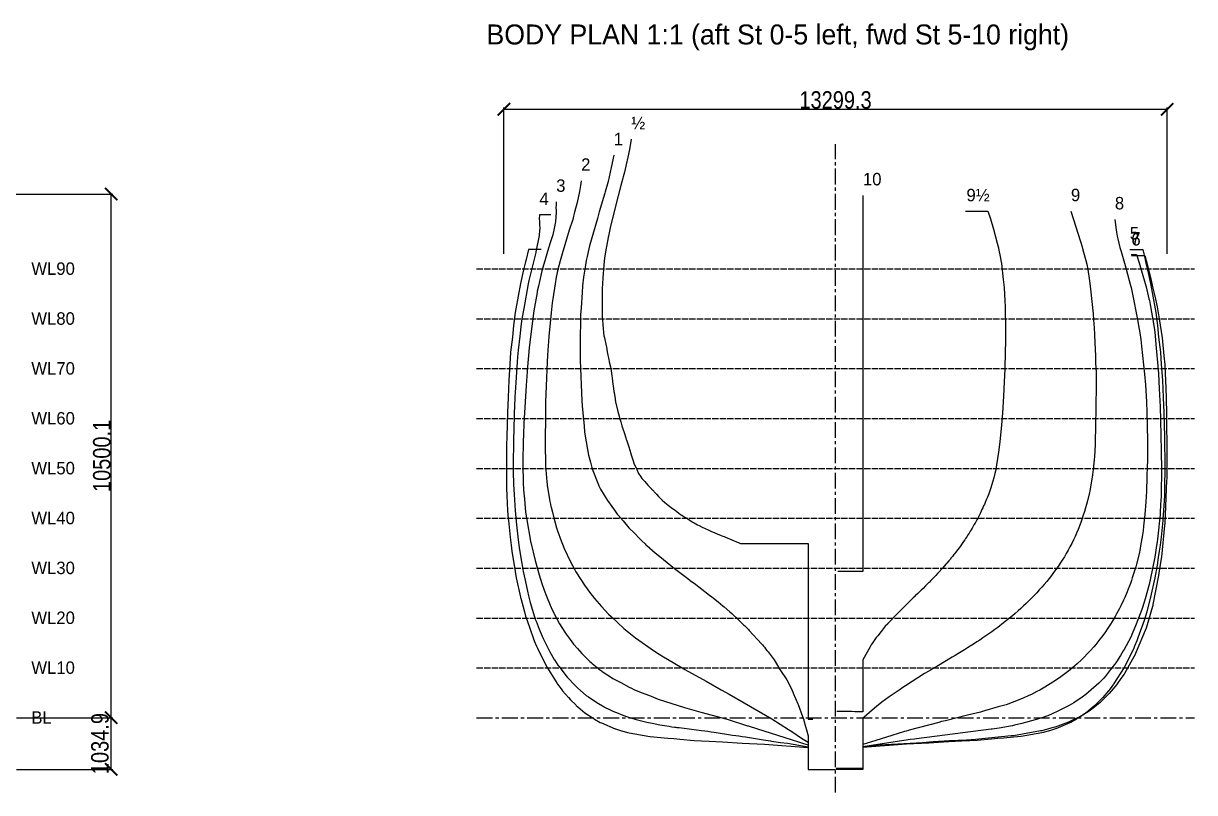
# Model space of a CAD drawing. Header units: millimetres. Extents: x -20 to 697, y -482 to 154.
# Drawn here: x 457.1 to 692, y -15 to 139.2 of the extents above; entities that cross this region are included whole.
import ezdxf

# ---------------------------------------------------------------- set-up
doc = ezdxf.new("R2010")
doc.units = ezdxf.units.MM
doc.linetypes.add('CENTER', pattern=[5.08, 3.175, -0.635, 0.635, -0.635])
doc.linetypes.add('DASHED', pattern=[1.524, 1.27, -0.254])
for name, color, linetype in [('CENTER', 1, 'CENTER'), ('DIM', 2, 'CONTINUOUS'), ('STATIONS', 3, 'CONTINUOUS'), ('TEXT', 2, 'CONTINUOUS'), ('WATERLINES', 5, 'DASHED')]:
    doc.layers.add(name, color=color, linetype=linetype)
doc.styles.add('OpenSansCondensed-Light', font='OpenSansCondensed-Light.ttf')
doc.dimstyles.new('EZDXF', dxfattribs={"dimtxt": 3.5, "dimasz": 2.5, "dimexe": 0.375, "dimexo": 1, "dimgap": 0.1, "dimtad": 1, "dimdec": 1, "dimlfac": 100, "dimzin": 12, "dimdsep": 46, "dimtxsty": 'OpenSansCondensed-Light', "dimblk": 'ARCHTICK', "dimcen": 2.5, "dimazin": 3, "dimtfac": 0.5, "dimtmove": 2, "dimatfit": 3})

# ---------------------------------------------------------------- blocks, each defined once
blk = doc.blocks.new('_ARCHTICK')
at = {"color": 0, "linetype": 'BYBLOCK', "const_width": 0.15}
blk.add_lwpolyline([(-0.5, -0.5), (0.5, 0.5)], dxfattribs=at)

msp = doc.modelspace()

# ---------------------------------------------------------------- linework, layer by layer
at = {"layer": 'CENTER'}
for points in [[(620, -15), (620, 115)], [(548, 0), (692, 0)]]:
    msp.add_lwpolyline(points, dxfattribs=at)
at = {"layer": 'STATIONS'}
for points in [[(579.0426, 115.9875), (578.6543, 113.9378), (578.3532, 112.3747), (578.0297, 110.9159), (577.9497, 110.5801), (577.6517, 109.3755), (577.4238, 108.4463), (577.3503, 108.1568), (576.9677, 106.6909), (576.4305, 104.6139), (575.6598, 101.7581), (575.3839, 100.6511), (574.877, 98.5763), (574.4405, 96.5893), (574.3888, 96.3428), (574.3792, 96.2974), (574.0489, 94.4835), (573.9989, 94.1722), (573.6757, 92.2339), (573.5097, 90.7361), (573.3032, 88.2073), (573.2539, 86.9865), (573.2119, 86.0456), (573.1945, 85.0585), (573.1786, 84.0675), (573.1679, 83.2349), (573.2129, 80.4034), (573.236, 79.8837), (573.3537, 78.7801), (573.5654, 76.5057), (573.5736, 76.4743), (573.5811, 76.4394), (574.0907, 74.2853), (574.2225, 73.3822), (574.5371, 71.7506), (574.5811, 71.5215), (574.6107, 71.3954), (574.8518, 70.3292), (574.9719, 69.5579), (575.1548, 68.5272), (575.204, 68.1261), (575.2672, 67.4467), (575.393, 66.4572), (575.526, 65.4913), (575.548, 65.392), (575.5904, 65.1942), (575.7829, 63.9662), (575.8376, 63.6471), (575.8497, 63.5745), (575.8924, 63.3712), (576.267, 61.6875), (576.453, 60.9674), (576.5833, 60.4871), (576.6984, 60.0703), (576.9093, 59.3355), (577.0672, 58.8287), (577.1145, 58.6693), (577.1741, 58.4747), (577.2148, 58.3455), (577.7195, 56.8132), (577.857, 56.355), (577.9207, 56.1428), (578.0333, 55.7905), (578.0468, 55.7495), (578.5381, 54.3061), (578.9224, 53.0103), (578.9625, 52.9048), (579.0879, 52.503), (579.4234, 51.4917), (579.5601, 51.0347), (580.1291, 49.7896), (580.5043, 48.9805), (580.9322, 48.3214), (581.1426, 47.9923), (581.73, 47.3444), (582.3368, 46.6409), (582.7233, 46.2789), (582.826, 46.1629), (582.8857, 46.0914), (583.0993, 45.8885), (583.1229, 45.8596), (583.3052, 45.6746), (583.4055, 45.5583), (583.5448, 45.4103), (583.6569, 45.2843), (584.028, 44.8784), (584.0541, 44.85), (584.0733, 44.8286), (584.0863, 44.8147), (584.5182, 44.3775), (585.1044, 43.7825), (585.2466, 43.6489), (585.7698, 43.1663), (586.1137, 42.865), (586.4192, 42.609), (587.0137, 42.131), (587.1098, 42.061), (587.8387, 41.5979), (588.5918, 41.0325), (588.927, 40.7636), (589.0637, 40.674), (589.3625, 40.482), (589.5488, 40.3651), (589.7573, 40.2324), (590.3739, 39.8807), (591.0301, 39.4379), (591.3901, 39.2119), (591.6792, 39.0491), (592.3365, 38.6859), (592.631, 38.5351), (593.2278, 38.2456), (594.4785, 37.6534), (594.9639, 37.4418), (597.0911, 36.5502), (597.3933, 36.4265), (597.6684, 36.3176), (597.9229, 36.2165), (600.4927, 35.1592), (600.5307, 35.1434), (600.92, 34.9664), (602.2138, 34.9621), (603.3882, 34.9595), (604.1713, 34.9529), (606.7231, 34.9529), (608.0205, 34.9497), (609.1399, 34.9411), (610.5492, 34.9409), (613.9271, 34.9622), (614.2303, 34.9587), (614.2828, 34.9589), (614.3669, 34.9602), (614.4081, 34.9588), (614.5, 34.9574), (614.5, 27.2228), (614.5, 21.8418), (614.5, 21.668), (614.5, 20.7808), (614.5, 17.5093), (614.5, 17.126), (614.5, 16.9401), (614.5, 16.5307), (614.5, 16.3538), (614.5, 16.1039), (614.5, 15.8302), (614.5, 15.678), (614.5, 15.5277), (614.5, 15.3108), (614.5, 15.0984), (614.5, 9.5033), (614.5, 9.2256), (614.5, 8.9592), (614.5, 8.6197), (614.5, 7.8648), (614.5, 7.8494), (614.5, 7.8203), (614.5, 1.5566), (614.5, 1.3963), (614.5, -0.3059), (614.6503, -0.3027), (614.7254, -0.3027), (614.8006, -0.3027), (614.8757, -0.3027), (614.9509, -0.3027), (615.026, -0.3027), (615.1012, -0.3027), (615.1763, -0.3027), (615.2515, -0.3027), (615.3266, -0.3027), (615.4017, -0.3027), (615.4769, -0.3027)], [(575.5347, 112.798), (575.0174, 110.3194), (574.3694, 107.5452), (574.2524, 107.0812), (573.8008, 105.4429), (573.733, 105.195), (573.4785, 104.3247), (572.6245, 101.4166), (572.2596, 100.1335), (570.6864, 94.6253), (570.5246, 93.9871), (570.193, 92.4601), (570.0133, 91.7069), (569.8509, 90.7616), (569.4734, 88.3226), (569.2707, 86.6324), (569.1849, 85.2704), (568.9711, 82.1675), (568.8687, 80.7536), (568.8368, 80.0603), (568.7887, 75.6172), (568.7593, 72.5094), (568.7627, 72.2861), (568.7882, 71.6644), (569.1073, 63.5428), (569.1746, 62.5145), (569.5797, 58.4533), (569.6872, 57.3177), (569.8226, 56.4852), (570.4773, 52.6651), (570.8513, 51.2304), (571.1958, 49.9067), (572.4473, 46.7114), (572.5408, 46.4771), (572.5813, 46.3969), (572.8821, 45.8165), (573.5928, 44.6507), (574.2345, 43.5741), (575.1481, 42.3256), (575.6694, 41.6116), (576.2069, 40.8482), (576.3824, 40.6471), (577.4237, 39.4566), (578.5526, 38.1127), (579.6562, 36.982), (580.6813, 35.9659), (581.1842, 35.4473), (581.8113, 34.8606), (581.987, 34.6976), (582.1574, 34.5488), (583.8467, 33.0708), (584.7603, 32.3134), (587.7108, 29.9522), (590.3758, 27.9057), (590.875, 27.5265), (591.3249, 27.1849), (591.6209, 26.9579), (594.7196, 24.5955), (595.1728, 24.2444), (596.4884, 23.2107), (597.3843, 22.4667), (597.6457, 22.2492), (598.8147, 21.2209), (599.2118, 20.8825), (600.5261, 19.6453), (600.5596, 19.6139), (601.5593, 18.653), (601.7163, 18.4951), (602.4252, 17.8176), (602.5715, 17.6693), (602.7104, 17.525), (605.1354, 14.825), (605.3441, 14.6017), (605.5437, 14.3823), (605.7385, 14.1599), (605.9839, 13.8404), (606.2239, 13.5176), (606.4595, 13.1886), (607.6854, 11.5848), (608.1002, 10.967), (608.858, 9.6725), (610.2042, 7.6171), (611.0865, 5.9255), (611.4813, 5.0293), (611.5108, 4.9442), (612.4523, 2.8107), (612.5086, 2.6364), (613.3756, 0.2251), (613.6087, -0.4139), (613.6473, -0.5361), (613.9936, -1.731), (614.1743, -2.4141), (614.5, -3.6277), (614.5, -4.2212), (614.5, -4.9638), (614.5, -5.554), (614.5, -6.4125), (614.5, -7.2329), (614.5, -7.9376), (614.5, -8.6296), (614.5, -8.8371), (614.5, -9.0061), (614.5, -9.258), (614.5, -9.5548), (614.5, -9.7005), (614.5, -10.3443), (614.5282, -10.3443), (614.5372, -10.3443), (614.5546, -10.3442), (614.6027, -10.3442), (614.7075, -10.3442), (614.7963, -10.3442), (614.9151, -10.3442), (615.1527, -10.3442), (615.3302, -10.3442), (615.5077, -10.3442), (615.7453, -10.3442), (615.9228, -10.3442), (616.1604, -10.3442), (616.398, -10.3442), (616.5755, -10.3442), (616.753, -10.3442), (616.9906, -10.3442), (617.2281, -10.3442), (617.4057, -10.3442), (617.5832, -10.3442), (617.8208, -10.3442), (618.0583, -10.3442), (618.2358, -10.3442), (618.4134, -10.3442), (618.6509, -10.3442), (618.8285, -10.3442), (619.066, -10.3442), (619.2436, -10.3442), (619.4811, -10.3442), (619.6586, -10.3442), (619.8962, -10.3442)], [(568.9765, 107.6645), (568.8425, 106.7091), (568.6288, 105.5239), (568.1841, 103.304), (567.678, 101.3467), (567.479, 100.577), (567.2827, 99.8948), (566.6077, 97.7329), (565.1746, 93.0038), (564.8085, 91.5989), (564.2678, 89.6032), (564.1212, 88.9089), (563.9997, 88.3393), (563.7614, 87.0068), (563.3113, 83.9966), (563.1994, 83.1637), (562.9589, 81.1878), (562.5205, 76.417), (562.2632, 72.6833), (562.0961, 69.8018), (562.0106, 68.0625), (561.8413, 63.3537), (561.8148, 62.4662), (561.8088, 61.8826), (561.8026, 61.2943), (561.7427, 54.8135), (561.8563, 50.8373), (561.8669, 50.4932), (562.1332, 47.3144), (562.1744, 46.8202), (562.178, 46.794), (562.1988, 46.6658), (562.6501, 43.7891), (562.7269, 43.372), (562.8367, 42.8454), (562.9372, 42.3637), (562.9731, 42.1911), (563.2129, 41.2167), (563.5649, 39.7915), (564.0696, 38.1089), (564.3268, 37.2876), (564.4552, 36.9398), (564.7831, 35.986), (565.5975, 33.9469), (566.8763, 31.2417), (567.6262, 29.7973), (567.9449, 29.2415), (569.8129, 26.3568), (570.0315, 26.0226), (570.4548, 25.4578), (571.6877, 23.878), (573.0792, 22.3255), (574.4761, 20.7444), (574.9744, 20.2768), (577.5359, 17.9071), (578.892, 16.8135), (579.9136, 15.9991), (583.7007, 13.381), (584.601, 12.766), (585.5268, 12.2053), (587.4084, 11.0894), (589.5943, 9.7814), (589.7497, 9.6911), (594.0221, 7.3452), (597.078, 5.6059), (597.0938, 5.5975), (598.6585, 4.7442), (601.6664, 3.0126), (607.2049, -0.2176), (610.5732, -2.355), (611.2106, -2.7432), (613.1431, -4.0709), (614.5, -4.8652), (614.5, -6.1403), (614.5, -6.916), (614.5, -10.3442), (614.65, -10.3441), (614.6978, -10.3441), (614.7075, -10.3441), (614.8847, -10.3441), (614.9151, -10.3441), (614.976, -10.3441), (615.3302, -10.3441), (615.6844, -10.3441), (615.7453, -10.3441), (616.0995, -10.3441), (616.1604, -10.3441), (616.2213, -10.3441), (616.5755, -10.3441), (616.6364, -10.3441), (616.9906, -10.3441), (617.3448, -10.3441), (617.4057, -10.3441), (617.7599, -10.3441), (617.8208, -10.3441), (617.8816, -10.3441), (618.2358, -10.3441), (618.5901, -10.3441), (618.6509, -10.3441), (619.0052, -10.3441), (619.066, -10.3441), (619.4202, -10.3441), (619.4811, -10.3441), (619.542, -10.3441), (619.8962, -10.3441)], [(563.9757, 103.4508), (563.9447, 102.7947), (563.9364, 102.3235), (563.9831, 101.7116), (564.0009, 101.3667), (563.833, 99.4659), (563.8027, 99.1439), (563.6518, 98.4045), (563.2885, 96.8224), (562.7906, 95.25), (562.2419, 93.4994), (561.8258, 92.0968), (561.0953, 89.6208), (560.4039, 86.5141), (560.1918, 85.5634), (560.1438, 85.2862), (559.5171, 81.6039), (558.9926, 77.4267), (558.5821, 74.1508), (558.2526, 70.3397), (557.9394, 66.6276), (557.7607, 63.3207), (557.5149, 59.0242), (557.4178, 56.8813), (557.3804, 55.3342), (557.2823, 51.4447), (557.2808, 50.7389), (557.3545, 47.1607), (557.4224, 45.7312), (557.6168, 43.8037), (557.8535, 41.2315), (558.064, 39.6824), (558.8397, 35.3866), (558.858, 35.2865), (558.8748, 35.2081), (558.8836, 35.1727), (559.7534, 31.5524), (560.5967, 28.629), (560.8208, 27.8175), (561.1225, 26.9004), (561.589, 25.5575), (562.021, 24.3781), (562.138, 24.0607), (563.1371, 21.8016), (563.4792, 21.0222), (563.5088, 20.9586), (563.56, 20.8601), (564.6415, 18.8605), (565.7153, 17.1342), (565.9625, 16.7619), (566.3659, 16.2291), (566.7575, 15.6953), (567.0958, 15.2264), (567.449, 14.7577), (568.2285, 13.8554), (569.1002, 12.8655), (570.0531, 11.9487), (570.7143, 11.2965), (570.9857, 11.0622), (571.1224, 10.9473), (571.6117, 10.5133), (571.7731, 10.38), (571.935, 10.2487), (572.0967, 10.1198), (572.2582, 9.9933), (572.3137, 9.9497), (572.475, 9.8255), (572.636, 9.7035), (572.6733, 9.6751), (572.8342, 9.5551), (572.8717, 9.5272), (573.0327, 9.4091), (573.0702, 9.3818), (573.1079, 9.355), (573.1455, 9.3288), (573.1831, 9.3032), (575.2878, 7.9143), (575.304, 7.9035), (575.3203, 7.8929), (575.4861, 7.7957), (576.9276, 7.0404), (578.6463, 6.1314), (579.0482, 5.9205), (579.5665, 5.6931), (580.6761, 5.2089), (582.9959, 4.3056), (584.4432, 3.7592), (585.7242, 3.3437), (589.7401, 2.0682), (592.9881, 1.119), (598.2444, -0.3073), (602.3673, -1.5863), (602.4964, -1.626), (602.6804, -1.6873), (611.2931, -4.4293), (612.5444, -4.8126), (613.5951, -5.1423), (614.5, -5.4004), (614.5, -5.8908), (614.5, -6.8886), (614.5, -10.3441), (614.6252, -10.3441), (614.6815, -10.3441), (614.7075, -10.3441), (614.7654, -10.3441), (614.9151, -10.3441), (615.0309, -10.3441), (615.3302, -10.3441), (615.446, -10.3441), (615.7453, -10.3441), (615.8611, -10.3441), (616.1604, -10.3441), (616.4597, -10.3441), (616.5755, -10.3441), (616.6913, -10.3441), (616.9906, -10.3441), (617.1064, -10.3441), (617.4057, -10.3441), (617.5215, -10.3441), (617.8208, -10.3441), (618.12, -10.3441), (618.2358, -10.3441), (618.5351, -10.3441), (618.6509, -10.3441), (618.7667, -10.3441), (619.066, -10.3441), (619.1818, -10.3441), (619.4811, -10.3441), (619.7804, -10.3441), (619.8962, -10.3441)], [(625.5, 104.7437), (625.5, 104.5741), (625.5, 101.2349), (625.5, 96.3361), (625.5, 67.0017), (625.5, 62.3324), (625.5, 59.425), (625.5, 57.0191), (625.5, 54.9865), (625.5, 52.5923), (625.5, 50.1072), (625.5, 48.2591), (625.5, 47.4382), (625.5, 45.9722), (625.5, 45.4), (625.5, 44.6133), (625.5, 43.229), (625.5, 42.0073), (625.5, 40.9072), (625.5, 39.6998), (625.5, 38.9987), (625.5, 38.1123), (625.5, 37.0923), (625.5, 36.6551), (625.5, 35.2309), (625.5, 34.5846), (625.5, 33.4682), (625.5, 33.0135), (625.5, 30.6325), (625.5, 30.4735), (625.5, 29.3026), (625.2442, 29.3025), (624.7327, 29.3025), (624.125, 29.3085), (623.5622, 29.3085), (623.2083, 29.3085), (622.6455, 29.3085), (622.2917, 29.3085), (621.9378, 29.3085), (621.375, 29.3085), (621.0212, 29.3085), (620.4583, 29.3085)], [(667.2071, 101.567), (669.1408, 95.4847), (669.469, 94.429), (669.555, 94.1002), (670.3695, 90.9324), (670.5695, 89.8615), (670.7293, 88.9588), (670.795, 88.5719), (670.9512, 87.5909), (671.1457, 85.9164), (671.6502, 81.0097), (671.7422, 79.7839), (671.8476, 78.1736), (671.9229, 76.8676), (672.0049, 75.1811), (672.1354, 72.5343), (672.1613, 71.1642), (672.2349, 69.2389), (672.2349, 69.0938), (672.2564, 68.3521), (672.2567, 66.9937), (672.2684, 66.2643), (672.2296, 62.6456), (672.159, 57.9734), (672.0838, 55.8178), (672.0323, 54.737), (671.9146, 52.3585), (671.8554, 51.7353), (671.6484, 49.7998), (671.5324, 48.7297), (670.9911, 45.4452), (670.9393, 45.1836), (670.5022, 43.5087), (670.3179, 42.788), (670.1126, 42.0625), (669.902, 41.3393), (669.677, 40.623), (669.1635, 39.1687), (668.6394, 37.7446), (668.3358, 37.0278), (668.0369, 36.335), (667.7129, 35.6569), (667.3786, 34.952), (667.0133, 34.2599), (666.6641, 33.5965), (666.2687, 32.92), (665.8931, 32.2704), (665.4712, 31.6136), (665.0707, 30.9798), (664.6266, 30.3441), (664.2033, 29.7271), (663.7399, 29.1115), (663.2963, 28.5117), (662.8144, 27.9136), (662.3508, 27.3287), (661.8521, 26.7491), (661.3704, 26.1801), (660.8566, 25.6185), (660.3575, 25.0643), (659.842, 24.5246), (659.3155, 23.9821), (658.7761, 23.4565), (658.2453, 22.9304), (657.696, 22.4233), (657.1508, 21.911), (656.5919, 21.421), (656.032, 20.9206), (655.4653, 20.4484), (654.8915, 19.9598), (653.701, 19.014), (652.5507, 18.1229), (651.9667, 17.7017), (651.3521, 17.2446), (650.7655, 16.8408), (650.139, 16.3941), (649.5519, 16.0073), (648.9147, 15.5702), (648.3293, 15.1994), (647.6836, 14.7712), (647.0291, 14.3491), (646.4475, 13.9927), (645.8695, 13.6483), (645.2092, 13.232), (644.5434, 12.8192), (643.9723, 12.4862), (643.4068, 12.1615), (642.7371, 11.7505), (642.1803, 11.4335), (641.5079, 11.0226), (640.9603, 10.7114), (640.2855, 10.298), (639.7485, 9.9915), (639.0717, 9.5735), (638.5457, 9.2706), (637.8666, 8.8459), (634.0607, 6.4278), (633.4972, 6.0618), (632.9717, 5.6926), (631.3703, 4.6151), (630.774, 4.2042), (629.3121, 3.1235), (628.1901, 2.2472), (627.3461, 1.5495), (625.7359, 0.1193), (625.5, -0.1036), (625.5, -0.6146), (625.5, -1.4131), (625.5, -6.5588), (625.5, -8.1159), (625.5, -10.1892), (623.7483, -10.1815), (623.398, -10.1815), (623.0477, -10.1815), (622.6973, -10.1815), (622.347, -10.1815), (621.9967, -10.1815), (621.3491, -10.1811), (620.995, -10.1811), (620.934, -10.1811), (620.5799, -10.1811), (620.5189, -10.1811), (620.1648, -10.1811), (620.1038, -10.1811)], [(646.0667, 101.5479), (646.2521, 101.5481), (648.3695, 101.547), (649.2675, 101.547), (649.9519, 101.545), (650.5428, 101.5467), (651.0417, 100.0242), (651.6826, 97.9935), (652.4215, 95.1411), (652.6608, 94.2251), (652.7619, 93.7773), (653.0261, 92.4913), (653.2393, 91.3446), (653.2608, 91.2212), (653.2819, 91.0548), (653.6282, 87.8982), (653.8049, 86.2487), (653.8253, 85.8572), (653.8677, 85.2666), (653.9696, 83.327), (653.9945, 82.6473), (654.0084, 82.1831), (654.0264, 81.6221), (654.0436, 80.9043), (654.0631, 79.4561), (654.0568, 78.8024), (654.0777, 77.8561), (654.0617, 74.7646), (654.0447, 74.0088), (654.0218, 72.6271), (653.962, 70.6983), (653.9406, 69.9094), (653.8347, 67.3678), (653.7021, 64.4549), (653.4769, 61.0377), (653.298, 58.759), (652.9613, 55.2988), (652.6665, 53.2194), (652.3038, 50.7392), (652.2084, 50.2282), (652.1157, 49.8016), (652.0494, 49.4733), (651.9462, 48.9992), (651.7247, 48.1076), (651.532, 47.4051), (651.291, 46.5772), (651.1214, 46.0801), (650.9935, 45.6844), (650.8601, 45.2974), (650.721, 44.9175), (650.5861, 44.5715), (650.4423, 44.1994), (650.2933, 43.832), (650.1528, 43.5048), (649.9996, 43.1423), (649.8406, 42.7793), (649.696, 42.4672), (649.5322, 42.1044), (649.362, 41.7387), (649.2136, 41.4385), (649.0382, 41.0727), (648.8561, 40.7041), (648.7046, 40.416), (648.5173, 40.0477), (648.323, 39.6769), (648.1692, 39.4011), (647.9693, 39.0309), (647.7624, 38.6588), (647.607, 38.3959), (647.3945, 38.0249), (647.1746, 37.6526), (647.0183, 37.403), (646.7926, 37.0325), (646.6174, 36.7691), (646.308, 36.2783), (646.0678, 35.9102), (645.9123, 35.6893), (645.6671, 35.3236), (645.4147, 34.9573), (645.2423, 34.7126), (645.1082, 34.531), (644.8456, 34.166), (644.4842, 33.6779), (644.3229, 33.4698), (644.0464, 33.1066), (643.8578, 32.8636), (643.7334, 32.7101), (643.4467, 32.3474), (643.1526, 31.9833), (643.0199, 31.8261), (642.7215, 31.4643), (642.3111, 30.9783), (642.1338, 30.778), (641.5036, 30.055), (641.3284, 29.8676), (640.7903, 29.2701), (640.4567, 28.9082), (640.1151, 28.5437), (640.0209, 28.447), (639.6771, 28.0857), (639.5801, 27.9894), (639.1196, 27.5132), (638.7639, 27.151), (638.6986, 27.0878), (638.4615, 26.8488), (638.1005, 26.4881), (638.031, 26.4224), (637.544, 25.9408), (637.1717, 25.5761), (637.1306, 25.5378), (636.8819, 25.2953), (636.5046, 24.929), (635.9927, 24.4343), (635.966, 24.4097), (635.5835, 24.0406), (635.3244, 23.7908), (635.3149, 23.7821), (634.9272, 23.4078), (634.8091, 23.2937), (634.5397, 23.0334), (634.162, 22.6674), (632.5844, 21.0458), (630.4662, 18.8733), (630.4598, 18.8672), (630.4537, 18.8612), (630.4477, 18.8552), (630.3925, 18.7937), (629.983, 18.331), (629.1434, 17.3223), (628.4506, 16.4406), (628.1704, 16.0942), (627.6046, 15.2819), (627.1495, 14.6278), (626.9418, 14.2448), (625.5, 11.641), (625.5, 10.329), (625.5, 9.3368), (625.5, 6.7058), (625.5, 5.5631), (625.5, 4.3522), (625.5, 1.2151), (624.5174, 1.2193), (623.8623, 1.2193), (623.2083, 1.2269), (623.0244, 1.2269), (622.2917, 1.2269), (622.1077, 1.2269), (621.375, 1.2269), (620.6423, 1.2269), (620.4583, 1.2269), (620.2744, 1.2269)], [(562.9363, 100.8087), (560.7965, 100.8087), (560.6118, 100.8089), (560.588, 100.0286), (560.6132, 99.4671), (560.6446, 99.1274), (560.6541, 98.8151), (560.6734, 98.186), (560.6208, 97.5371), (560.5674, 96.8725), (560.5483, 96.7151), (559.9293, 93.429), (559.92, 93.3815), (559.893, 93.2719), (558.5036, 87.6696), (558.3619, 87.0294), (557.4876, 82.0696), (557.1175, 79.9968), (556.98, 79.0106), (556.6902, 76.4832), (556.3579, 73.6972), (556.2361, 72.3636), (556.1437, 71.2867), (555.752, 65.1871), (555.7058, 64.41), (555.669, 63.7082), (555.6496, 63.011), (555.4094, 55.6169), (555.3956, 55.0097), (555.3725, 51.2191), (555.3665, 50.0083), (555.3821, 49.0867), (555.4182, 47.0471), (555.4242, 46.9195), (555.431, 46.7909), (555.5558, 44.7906), (555.7212, 41.5868), (556.0045, 38.7019), (556.268, 36.2485), (556.5802, 34.079), (557.0825, 30.897), (557.3699, 29.3012), (557.7465, 27.5592), (558.2062, 25.3722), (558.4322, 24.4587), (558.7886, 23.1127), (559.6394, 20.2565), (559.6865, 20.1028), (559.735, 19.9497), (559.7848, 19.7975), (559.9298, 19.3854), (560.5655, 17.7693), (561.3345, 15.8706), (562.6981, 13.2098), (562.958, 12.7177), (563.2737, 12.181), (563.6018, 11.6484), (563.6192, 11.6212), (563.9591, 11.0944), (563.976, 11.069), (564.328, 10.5482), (564.3443, 10.5245), (564.3608, 10.5012), (564.4329, 10.4054), (564.4966, 10.3246), (566.1693, 8.1578), (566.4485, 7.8395), (567.4895, 6.7659), (568.2774, 5.9704), (568.8269, 5.4871), (570.018, 4.4921), (570.4612, 4.1745), (572.1275, 3.046), (573.5705, 2.1942), (573.6969, 2.1282), (574.214, 1.8603), (574.2771, 1.8293), (574.8001, 1.5745), (575.3268, 1.3333), (575.855, 1.1061), (576.3838, 0.8926), (577.0276, 0.6406), (577.5548, 0.4407), (578.0831, 0.2527), (579.9932, -0.3236), (582.1843, -0.8796), (583.2361, -1.1145), (584.7586, -1.3896), (586.6057, -1.7064), (587.1467, -1.7916), (587.6904, -1.8735), (587.8473, -1.8931), (588.0025, -1.9118), (588.1567, -1.93), (588.3094, -1.9478), (588.6106, -1.9837), (593.1395, -2.5606), (593.7792, -2.64), (594.4155, -2.721), (595.0427, -2.8028), (595.6401, -2.8824), (599.3624, -3.475), (599.9995, -3.5616), (600.6366, -3.6498), (601.2871, -3.7411), (601.9427, -3.8346), (605.1248, -4.3549), (605.5797, -4.4206), (606.0373, -4.4875), (606.4947, -4.555), (606.9517, -4.6231), (607.1711, -4.6602), (608.975, -4.9393), (610.3632, -5.115), (614.5, -5.813), (614.5, -8.484), (614.5, -9.0619), (614.5, -9.3809), (614.5, -9.5522), (614.5, -9.7471), (614.5, -10.3436), (614.5173, -10.3441), (614.5209, -10.3441), (614.5265, -10.3441), (614.536, -10.3441), (614.5563, -10.3441), (614.6287, -10.3441), (614.7573, -10.3441), (615.0146, -10.3441), (615.272, -10.3441), (615.5293, -10.3441), (615.7866, -10.3441), (616.0439, -10.3441), (616.3012, -10.3441), (616.5585, -10.3441), (616.8159, -10.3441), (617.0732, -10.3441), (617.3305, -10.3441), (617.5878, -10.3441), (617.8451, -10.3441)], [(676.0206, 99.9262), (676.2952, 97.8344), (676.3665, 97.3808), (676.5055, 96.5842), (676.6275, 96.0094), (677.0388, 94.3192), (677.2621, 93.4577), (678.2059, 90.2195), (678.2884, 89.9382), (679.146, 86.6886), (679.2524, 86.276), (679.3245, 85.9465), (679.7167, 84.2561), (680.4412, 80.5163), (680.9972, 77.1918), (681.1959, 75.8683), (681.3645, 74.476), (681.9661, 68.868), (682.1389, 66.7269), (682.3455, 63.3294), (682.4188, 61.2012), (682.5439, 55.67), (682.5493, 53.2964), (682.5292, 51.4643), (682.5001, 50.4657), (682.4327, 48.2833), (682.3258, 45.4104), (682.2054, 43.281), (682.0249, 40.7442), (681.7844, 38.4277), (681.6692, 37.4988), (681.5474, 36.6568), (681.156, 34.4384), (681.0765, 33.9184), (680.8624, 32.8671), (680.3586, 30.8209), (680.2178, 30.2836), (679.499, 28.0341), (679.3323, 27.4898), (679.1408, 26.948), (678.6948, 25.7886), (678.4779, 25.2485), (677.9872, 24.1134), (677.7446, 23.5762), (677.2086, 22.4664), (676.9402, 21.9343), (676.3599, 20.8532), (676.0659, 20.3278), (675.4409, 19.2758), (675.1203, 18.758), (674.4499, 17.737), (674.1034, 17.2297), (673.3885, 16.2436), (673.0152, 15.7475), (672.1676, 14.6939), (671.7669, 14.2115), (671.0481, 13.4035), (670.6203, 12.9376), (669.7732, 12.0717), (669.3206, 11.6255), (668.4364, 10.8067), (667.9589, 10.3811), (667.0394, 9.6087), (666.5407, 9.207), (665.1552, 8.1727), (664.1016, 7.4462), (662.5376, 6.4379), (661.9872, 6.1166), (660.9385, 5.5233), (660.3796, 5.2346), (659.3048, 4.6882), (658.7441, 4.4331), (657.6386, 3.9296), (657.0822, 3.7062), (655.942, 3.2416), (655.3934, 3.0472), (654.2261, 2.6235), (653.6891, 2.4552), (653.1614, 2.3078), (652.6417, 2.1764), (649.8829, 1.3553), (649.0885, 1.1347), (648.194, 0.9246), (647.3134, 0.7282), (646.4484, 0.5395), (642.0535, -0.5896), (641.2777, -0.7609), (640.6992, -0.9202), (634.7564, -2.5064), (634.6249, -2.5436), (634.1954, -2.6702), (633.8409, -2.7807), (631.2764, -3.5271), (628.0874, -4.5844), (625.5, -5.3564), (625.5, -7.0638), (625.5, -8.9276), (625.5, -9.1713), (625.5, -9.336), (625.5, -9.5826), (625.5, -9.7986), (625.5, -9.8476), (625.5, -10.3345), (625.4664, -10.3354), (625.4586, -10.3358), (625.4458, -10.3364), (625.4219, -10.3376), (625.3597, -10.3407), (625.2925, -10.3418), (625.2113, -10.3418), (625.0849, -10.3418), (624.9225, -10.3418), (624.6698, -10.3418), (624.5074, -10.3418), (624.2547, -10.3418), (624.0923, -10.3418), (623.8396, -10.3418), (623.6772, -10.3418), (623.4245, -10.3418), (623.2622, -10.3418), (623.0094, -10.3418), (622.8471, -10.3418), (622.5943, -10.3418), (622.432, -10.3418), (622.1792, -10.3418), (622.0169, -10.3418), (621.7642, -10.3418), (621.5114, -10.3418), (621.3491, -10.3418), (621.1867, -10.3418), (620.934, -10.3418), (620.7716, -10.3418), (620.5189, -10.3418), (620.3565, -10.3418), (620.1038, -10.3418)], [(560.9912, 93.8724), (558.9754, 93.8712), (558.3999, 93.8708), (557.9373, 91.878), (557.8102, 91.3883), (557.4193, 89.7997), (556.8159, 87.0883), (555.8842, 81.999), (555.7564, 81.2484), (555.4239, 78.6246), (555.204, 76.2773), (554.8484, 73.2747), (554.6758, 70.8478), (554.4617, 67.7146), (554.3237, 64.2448), (554.1919, 61.1731), (554.053, 56.3249), (554.0162, 54.7151), (553.9843, 51.8019), (553.9866, 50.2515), (554.0067, 46.0101), (554.0576, 44.5181), (554.2324, 41.5285), (554.3523, 39.8637), (554.3829, 39.5509), (554.7191, 36.2363), (554.9177, 34.6302), (555.0838, 33.3753), (555.2707, 32.1219), (555.529, 30.5935), (555.9806, 28.0266), (556.825, 24.1599), (556.8385, 24.0975), (556.8474, 24.0622), (556.8784, 23.9508), (557.5987, 21.2629), (557.8531, 20.3743), (558.1349, 19.4909), (559.3873, 16.0097), (559.5843, 15.4552), (560.0296, 14.3668), (560.21, 13.9806), (561.8681, 10.5502), (562.1407, 10.1007), (564.1658, 6.8485), (564.2452, 6.7385), (564.9499, 5.7946), (565.2562, 5.4226), (566.4204, 4.0489), (566.8592, 3.5777), (567.8934, 2.564), (567.9839, 2.4744), (568.3036, 2.2038), (569.7539, 1.0034), (571.3843, -0.0957), (571.6023, -0.2448), (571.6714, -0.2854), (572.8181, -0.9248), (573.0436, -1.026), (575.8197, -2.2089), (575.8753, -2.2272), (577.0796, -2.6063), (577.1368, -2.6228), (578.308, -2.9295), (578.6331, -2.9935), (582.7599, -3.7277), (582.8367, -3.738), (586.3509, -4.103), (587.5533, -4.1916), (588.7472, -4.2678), (591.63, -4.5349), (593.1469, -4.6227), (594.6579, -4.7056), (597.3604, -4.8602), (601.2708, -5.0669), (605.7749, -5.3243), (614.5, -5.9618), (614.5, -6.7412), (614.5, -10.3413), (614.6044, -10.3441), (614.6263, -10.3441), (614.6598, -10.3441), (614.7075, -10.3441), (614.7346, -10.3441), (614.9151, -10.3441), (614.9692, -10.3441), (615.3302, -10.3441), (615.6912, -10.3441), (615.7453, -10.3441), (615.7994, -10.3441), (616.1604, -10.3441), (616.2145, -10.3441), (616.5755, -10.3441), (616.6296, -10.3441), (616.9906, -10.3441), (617.0446, -10.3441), (617.4057, -10.3441), (617.4597, -10.3441), (617.8208, -10.3441), (617.8748, -10.3441), (618.2358, -10.3441), (618.2899, -10.3441), (618.6509, -10.3441), (618.705, -10.3441), (619.066, -10.3441), (619.1201, -10.3441), (619.4811, -10.3441), (619.5352, -10.3441), (619.8962, -10.3441), (619.9503, -10.3441)], [(679.0088, 93.8724), (681.0246, 93.8712), (681.6001, 93.8708), (682.0627, 91.878), (682.1898, 91.3883), (682.5807, 89.7997), (683.1841, 87.0883), (684.1158, 81.999), (684.2436, 81.2484), (684.5761, 78.6246), (684.796, 76.2773), (685.1516, 73.2747), (685.3242, 70.8478), (685.5383, 67.7146), (685.6763, 64.2448), (685.8081, 61.1731), (685.947, 56.3249), (685.9838, 54.7151), (686.0157, 51.8019), (686.0134, 50.2515), (685.9933, 46.0101), (685.9424, 44.5181), (685.7676, 41.5285), (685.6477, 39.8637), (685.6171, 39.5509), (685.2809, 36.2363), (685.0823, 34.6302), (684.9162, 33.3753), (684.7293, 32.1219), (684.471, 30.5935), (684.0194, 28.0266), (683.175, 24.1599), (683.1615, 24.0975), (683.1526, 24.0622), (683.1216, 23.9508), (682.4013, 21.2629), (682.1469, 20.3743), (681.8651, 19.4909), (680.6127, 16.0097), (680.4157, 15.4552), (679.9704, 14.3668), (679.79, 13.9806), (678.1319, 10.5502), (677.8593, 10.1007), (675.8342, 6.8485), (675.7548, 6.7385), (675.0501, 5.7946), (674.7438, 5.4226), (673.5796, 4.0489), (673.1408, 3.5777), (672.1066, 2.564), (672.0161, 2.4744), (671.6964, 2.2038), (670.2461, 1.0034), (668.6157, -0.0957), (668.3977, -0.2448), (668.3286, -0.2854), (667.1819, -0.9248), (666.9564, -1.026), (664.1803, -2.2089), (664.1247, -2.2272), (662.9204, -2.6063), (662.8632, -2.6228), (661.692, -2.9295), (661.3669, -2.9935), (657.2401, -3.7277), (657.1633, -3.738), (653.6491, -4.103), (652.4467, -4.1916), (651.2528, -4.2678), (648.37, -4.5349), (646.8531, -4.6227), (645.3421, -4.7056), (642.6396, -4.8602), (638.7292, -5.0669), (634.2251, -5.3243), (625.5, -5.9618), (625.5, -6.7412), (625.5, -10.3413), (625.3956, -10.3441), (625.3737, -10.3441), (625.3402, -10.3441), (625.2925, -10.3441), (625.2654, -10.3441), (625.0849, -10.3441), (625.0308, -10.3441), (624.6698, -10.3441), (624.3088, -10.3441), (624.2547, -10.3441), (624.2006, -10.3441), (623.8396, -10.3441), (623.7855, -10.3441), (623.4245, -10.3441), (623.3704, -10.3441), (623.0094, -10.3441), (622.9554, -10.3441), (622.5943, -10.3441), (622.5403, -10.3441), (622.1792, -10.3441), (622.1252, -10.3441), (621.7642, -10.3441), (621.7101, -10.3441), (621.3491, -10.3441), (621.295, -10.3441), (620.934, -10.3441), (620.8799, -10.3441), (620.5189, -10.3441), (620.4648, -10.3441), (620.1038, -10.3441), (620.0497, -10.3441)], [(679.2736, 92.864), (680.3698, 92.8619), (680.8924, 91.1835), (682.0908, 87.0787), (682.2728, 86.4245), (682.8517, 84.0079), (682.9325, 83.6747), (683.0841, 82.8891), (683.653, 79.8065), (683.8737, 78.2589), (684.0023, 77.2978), (684.0957, 76.5502), (684.2378, 74.845), (684.7515, 69.0039), (684.8983, 65.9369), (685.0772, 62.3499), (685.161, 59.6649), (685.324, 53.5129), (685.3743, 49.7041), (685.297, 44.8768), (685.2815, 44.1353), (685.262, 43.7797), (685.1182, 41.3232), (685.0714, 40.6999), (684.961, 39.4917), (684.9212, 39.0178), (684.828, 38.2097), (684.5602, 35.8325), (684.4908, 35.2994), (684.3782, 34.5534), (684.0032, 32.1952), (683.1414, 27.9848), (682.869, 26.7112), (682.0812, 23.8149), (681.8865, 23.146), (681.4919, 21.9066), (681.2256, 21.1492), (680.1831, 18.4082), (679.6255, 17.1318), (679.4444, 16.7226), (679.255, 16.3186), (678.2788, 14.4501), (677.8747, 13.6708), (677.6997, 13.3866), (677.1263, 12.4651), (676.3678, 11.2414), (675.9434, 10.6678), (675.1681, 9.6906), (674.1202, 8.3202), (673.7712, 7.9302), (673.0863, 7.1996), (672.8329, 6.9503), (670.7372, 5.1101), (670.187, 4.6452), (669.4432, 4.1434), (667.8174, 3.0251), (666.8255, 2.4376), (665.5297, 1.77), (664.4467, 1.2303), (663.5449, 0.8532), (662.5426, 0.4174), (662.2843, 0.3155), (661.547, 0.0542), (660.5044, -0.3011), (660.0536, -0.422), (657.3831, -1.1748), (655.9193, -1.4968), (655.4989, -1.5915), (655.0892, -1.6693), (654.6866, -1.7343), (652.8195, -2.0583), (651.4114, -2.2807), (651.1766, -2.3114), (636.2581, -4.1973), (635.8328, -4.2593), (634.9827, -4.3807), (634.5444, -4.4554), (625.5, -5.805), (625.5, -5.8537), (625.5, -6.4882), (625.5, -7.4387), (625.5, -8.2712), (625.5, -8.4601), (625.5, -10.3368), (625.3707, -10.3402), (625.3403, -10.3417), (625.2925, -10.3441), (625.0887, -10.3441), (625.0849, -10.3441), (624.6775, -10.3441), (624.6698, -10.3441), (624.2624, -10.3441), (624.2547, -10.3441), (623.8473, -10.3441), (623.8396, -10.3441), (623.4322, -10.3441), (623.4245, -10.3441), (623.0171, -10.3441), (623.0094, -10.3441), (622.602, -10.3441), (622.5943, -10.3441), (622.1869, -10.3441), (622.1792, -10.3441), (622.1716, -10.3441), (621.7642, -10.3441), (621.7565, -10.3441), (621.3491, -10.3441), (620.9416, -10.3441), (620.934, -10.3441), (620.5265, -10.3441), (620.5189, -10.3441), (620.1114, -10.3441), (620.1038, -10.3441)], [(679.3202, 92.6861), (680.1037, 92.684), (682.0226, 92.6827), (682.5354, 90.6514), (683.2612, 87.6971), (683.6428, 86.1475), (683.9066, 85.0654), (684.1594, 83.9277), (684.4797, 82.3935), (684.914, 80.0024), (685.4698, 76.194), (685.5692, 75.4672), (685.8437, 72.5431), (686.003, 70.8059), (686.0261, 70.5008), (686.2124, 66.1475), (686.3132, 63.9202), (686.3216, 63.6012), (686.3268, 63.2938), (686.3405, 61.7115), (686.4291, 51.7324), (686.4146, 48.328), (686.4112, 47.9448), (686.4007, 47.5687), (686.0243, 38.9746), (685.9929, 38.5935), (685.9857, 38.5334), (685.3398, 32.2808), (685.0608, 30.3151), (684.7896, 28.5253), (683.6288, 22.6761), (683.6089, 22.5607), (683.5977, 22.5029), (683.5601, 22.3366), (683.5473, 22.2859), (682.2675, 17.9792), (682.1174, 17.5114), (680.3198, 13.1873), (680.171, 12.8545), (680.1348, 12.7866), (677.9179, 8.8505), (677.8469, 8.7363), (677.2314, 7.8626), (676.462, 6.7687), (676.439, 6.7368), (676.3793, 6.6629), (674.857, 4.8398), (674.667, 4.6412), (673.4815, 3.4761), (673.0026, 3.0033), (671.3379, 1.6835), (671.1036, 1.4972), (670.8322, 1.3297), (669.0308, 0.2089), (668.2127, -0.1798), (666.6941, -0.9072), (664.0759, -1.8542), (663.9692, -1.8938), (663.9507, -1.899), (663.1633, -2.1104), (661.375, -2.5927), (661.0936, -2.6489), (655.6962, -3.5913), (655.4487, -3.6217), (655.2829, -3.6363), (655.2005, -3.6422), (648.0572, -4.3315), (647.1707, -4.4004), (646.2852, -4.4606), (642.8654, -4.6532), (639.5589, -4.827), (637.4616, -4.9973), (628.7572, -5.5286), (625.5, -5.8967), (625.5, -6.7438), (625.5, -7.0726), (625.5, -10.3391), (625.3084, -10.3441), (625.2925, -10.3441), (625.1771, -10.3441), (625.0849, -10.3441), (624.8541, -10.3441), (624.6698, -10.3441), (624.439, -10.3441), (624.2547, -10.3441), (624.0239, -10.3441), (623.8396, -10.3441), (623.6553, -10.3441), (623.4245, -10.3441), (623.1938, -10.3441), (623.0094, -10.3441), (622.8251, -10.3441), (622.5943, -10.3441), (622.3636, -10.3441), (622.1792, -10.3441), (621.9949, -10.3441), (621.7642, -10.3441), (621.5798, -10.3441), (621.3491, -10.3441), (621.1647, -10.3441), (620.934, -10.3441), (620.7032, -10.3441), (620.5189, -10.3441), (620.3345, -10.3441), (620.1038, -10.3441)]]:
    msp.add_lwpolyline(points, dxfattribs=at)
at = {"layer": 'WATERLINES'}
for points in [[(548, 90), (692, 90)], [(548, 80), (692, 80)], [(548, 70), (692, 70)], [(548, 60), (692, 60)], [(548, 50), (692, 50)], [(548, 40), (692, 40)], [(548, 30), (692, 30)], [(548, 20), (692, 20)], [(548, 10), (692, 10)]]:
    msp.add_lwpolyline(points, dxfattribs=at)

# ---------------------------------------------------------------- texts
at = {"layer": 'TEXT'}
for s, height, p in [('BODY PLAN 1:1 (aft St 0-5 left, fwd St 5-10 right)', 4, (550, 135)), ('½', 2.5, (579.0426, 117.9875)), ('1', 2.5, (575.5347, 114.798)), ('2', 2.5, (568.9765, 109.6645)), ('10', 2.5, (625.5, 106.7437)), ('3', 2.5, (563.9757, 105.4508)), ('9½', 2.5, (646.2521, 103.5481)), ('9', 2.5, (667.2071, 103.567)), ('4', 2.5, (560.6118, 102.8089)), ('8', 2.5, (676.0206, 101.9262)), ('5', 2.5, (679.0088, 95.8724)), ('7', 2.5, (679.2736, 94.864)), ('6', 2.5, (679.3202, 94.6861)), ('WL90', 2.5, (458.7213, 88.8)), ('WL80', 2.5, (458.7213, 78.8)), ('WL70', 2.5, (458.7213, 68.8)), ('WL60', 2.5, (458.7213, 58.8)), ('WL50', 2.5, (458.7213, 48.8)), ('WL40', 2.5, (458.7213, 38.8)), ('WL30', 2.5, (458.7213, 28.8)), ('WL20', 2.5, (458.7213, 18.8)), ('WL10', 2.5, (458.7213, 8.8)), ('BL', 2.5, (458.7213, -1.2))]:
    msp.add_text(s, height=height, dxfattribs=at).set_placement(p)

# ---------------------------------------------------------------- dimensions: what is measured, and where the dimension line sits
at = {"layer": 'DIM'}
msp.add_linear_dim(base=(553.5035, 122), p1=(553.5035, 92), p2=(686.4965, 92), dimstyle='EZDXF', dxfattribs=at).render()
for base, p1, p2 in [((474.7213, 0), (454.7213, 0), (452, 105.0014)), ((474.7213, -10.3488), (454.7213, -10.3488), (454.7213, 0))]:
    msp.add_linear_dim(base=base, p1=p1, p2=p2, angle=90, dimstyle='EZDXF', dxfattribs=at).render()

doc.saveas('drawing.dxf')
